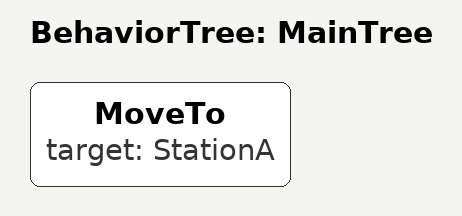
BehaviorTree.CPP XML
<root main_tree_to_execute="MainTree">
  <BehaviorTree ID="MainTree">
    <MoveTo target="StationA"/>
  </BehaviorTree>
</root>
